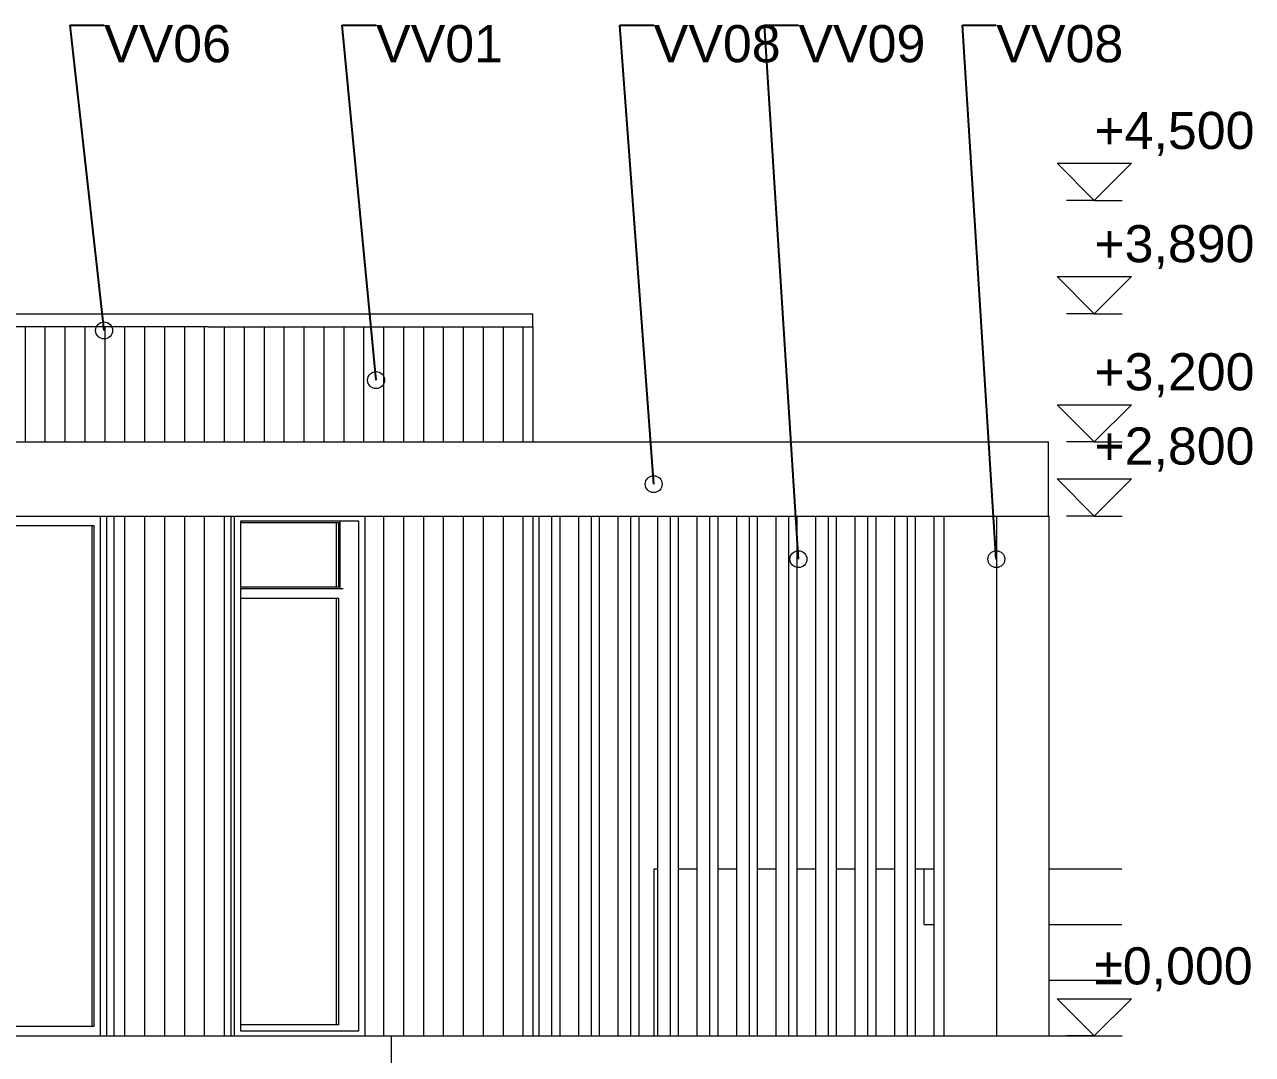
# Model space of a CAD drawing. Header units: millimetres. Extents: x 239748 to 326588, y -19262 to 5561.
# Drawn here: x 319977 to 326588, y -4224 to 1324 of the extents above; entities that cross this region are included whole.
import ezdxf

# ---------------------------------------------------------------- set-up
doc = ezdxf.new("R2010")
doc.units = ezdxf.units.MM
doc.header["$MEASUREMENT"] = 0
for name, color, linetype, lineweight in [('Annotation - Label_Pen_No__1', 7, 'Continuous', 13), ('New_ARCHICAD Windows_Pen_No__1', 7, 'Continuous', 13), ('New_Dimensioning - General_Pen_No__1', 7, 'Continuous', 13), ('New_Shell - Roof_Pen_No__1', 7, 'Continuous', 13), ('New_Structural - Bearing_Pen_No__1', 7, 'Continuous', 13)]:
    doc.layers.add(name, color=color, linetype=linetype, lineweight=lineweight)
doc.layers.add('New_Structural - Bearing', color=7, linetype='Continuous')
doc.styles.add('GENERATED_STYLE_1', font='')
doc.styles.get('GENERATED_STYLE_1').set_extended_font_data('Arial')
doc.dimstyles.new('GENERATED_STYLE__2', dxfattribs={"dimtxt": 0.18, "dimasz": 182.4, "dimexe": 0.18, "dimexo": 0.0625, "dimgap": 0, "dimtad": 0, "dimtih": 1, "dimtoh": 1, "dimdec": 4, "dimzin": 0, "dimdsep": 46, "dimcen": 0.09, "dimadec": 0, "dimazin": 0, "dimtfac": 1, "dimtdec": 4, "dimtmove": 0, "dimatfit": 3, "dimldrblk": 'ARROWHEAD_1', "dimfxl": 0, "dimtolj": 1, "dimtzin": 0, "dimarcsym": 0})

# ---------------------------------------------------------------- blocks, each defined once
blk = doc.blocks.new('ARROWHEAD_1')
at = {"color": 0, "linetype": 'Continuous', "lineweight": 0}
blk.add_line((0, 0), (-1, 0), dxfattribs=at)
blk.add_circle((0, 0), 0.25, dxfattribs=at)

msp = doc.modelspace()

# ---------------------------------------------------------------- hatches: boundary and pattern name
at = {"layer": 'New_Structural - Bearing', "linetype": 'Continuous', "lineweight": 0, "true_color": 0x000000}
h = msp.add_hatch(dxfattribs=at)
h.set_pattern_fill('Plank_Floor_vert_0002', color=18, style=0, pattern_type=2)
h.set_pattern_definition([(90, (128812.58, -4123.63), (-107.21757, 0), [])])
h.paths.add_polyline_path([(319830.2419, -923.6284), (320964.8239, -923.6284), (320964.8239, -303.6284), (319830.2419, -303.6284)])
h = msp.add_hatch(dxfattribs=at)
h.set_pattern_fill('Plank_Floor_vert_0002', color=18, style=0, pattern_type=2)
h.set_pattern_definition([(90, (128812.58, -4123.63), (-107.21757, 0), [])])
h.paths.add_polyline_path([(322697.9395, -303.6284), (320964.8239, -303.6284), (320964.8239, -923.6284), (322697.9395, -923.6284)])
h = msp.add_hatch(dxfattribs=at)
h.set_pattern_fill('Plank_Floor_vert_0002', color=18, style=0, pattern_type=2)
h.set_pattern_definition([(90, (128812.58, -4123.63), (-107.21757, 0), [])])
h.paths.add_polyline_path([(322697.9395, -303.6284), (322697.9395, -923.6284), (322712.7525, -923.6284), (322712.7525, -303.6284)])
h = msp.add_hatch(dxfattribs=at)
h.set_pattern_fill('Plank_Floor_vert_0002', color=18, style=0, pattern_type=2)
h.set_pattern_definition([(90, (840815.41, -4123.63), (-107.742253, 0), [])])
h.paths.add_polyline_path([(320386.0682, -1373.6285), (320386.0681, -4073.6284), (320386.0681, -4123.6284), (320456.9512, -4123.6284), (320456.9512, -1323.6284), (320386.0682, -1323.6284)])
h = msp.add_hatch(dxfattribs=at)
h.set_pattern_fill('Plank_Floor_vert_0002', color=18, style=0, pattern_type=2)
h.set_pattern_definition([(90, (128812.58, -4123.63), (-107.21757, 0), [])])
h.paths.add_polyline_path([(320456.9512, -1323.6284), (320456.9512, -4123.6284), (320964.8239, -4123.6284), (320964.8239, -1323.6284)])
h = msp.add_hatch(dxfattribs=at)
h.set_pattern_fill('Plank_Floor_vert_0002', color=18, style=0, pattern_type=2)
h.set_pattern_definition([(90, (128812.58, -4123.63), (-107.21757, 0), [])])
h.paths.add_polyline_path([(320964.8239, -4123.6284), (321087.7257, -4123.6283), (321087.7257, -1323.6284), (320964.8239, -1323.6284)])
h = msp.add_hatch(dxfattribs=at)
h.set_pattern_fill('Plank_Floor_vert_0002', color=18, style=0, pattern_type=2)
h.set_pattern_definition([(90, (128812.58, -4123.63), (-107.21757, 0), [])])
h.paths.add_polyline_path([(321810.8252, -1323.6284), (321810.8252, -4123.6283), (322697.9395, -4123.6284), (322697.9395, -1323.6284)])
h = msp.add_hatch(dxfattribs=at)
h.set_pattern_fill('Plank_Floor_vert_0002', color=18, style=0, pattern_type=2)
h.set_pattern_definition([(90, (128812.58, -4123.63), (-107.21757, 0), [])])
h.paths.add_polyline_path([(322712.7525, -4123.6284), (322712.7525, -1323.6284), (322697.9395, -1323.6284), (322697.9395, -4123.6284)])

# ---------------------------------------------------------------- linework, layer by layer
at = {"layer": 'New_ARCHICAD Windows_Pen_No__1', "color": 7, "linetype": 'Continuous', "lineweight": 13}
for p, q in [((319830.2419, -1373.6284), (320350.7992, -1373.6284)), ((320340.1668, -4073.6284), (320340.1668, -1373.6284)), ((320350.7992, -1373.6284), (320350.7992, -4073.6284)), ((320386.0682, -1373.6284), (320386.0682, -1323.6284)), ((320386.0682, -4073.6284), (320386.0682, -1373.6284)), ((320456.9512, -1323.6284), (320456.9512, -4123.6284)), ((321087.7257, -1323.6284), (321087.7257, -4123.6284)), ((321105.4465, -1323.6284), (321105.4465, -4123.6284)), ((321140.7154, -4098.6284), (321140.7154, -1348.6284)), ((321140.7154, -1348.6284), (321775.5563, -1348.6284)), ((321140.7154, -1358.6284), (321667.1397, -1358.6284)), ((321656.5073, -1706.1284), (321656.5073, -1358.6284)), ((321667.1397, -1358.6284), (321667.1397, -1706.1284)), ((321674.1935, -1348.6284), (321674.1935, -1716.1284)), ((321775.5563, -1348.6284), (321775.5563, -4098.6284)), ((321810.8252, -4123.6284), (321810.8252, -1323.6284)), ((321667.1397, -1706.1284), (321140.7154, -1706.1284)), ((321691.9143, -1716.1284), (321140.7154, -1716.1284)), ((321140.7154, -1766.1284), (321667.226, -1766.1284)), ((321656.5936, -4063.6284), (321656.5936, -1766.1284)), ((321667.226, -1766.1284), (321667.226, -4063.6284)), ((320350.7992, -4073.6284), (319830.2419, -4073.6284)), ((320386.0682, -4123.6284), (320386.0682, -4073.6284)), ((321667.226, -4063.6284), (321140.7154, -4063.6284)), ((321775.5563, -4098.6284), (321140.7154, -4098.6284))]:
    msp.add_line(p, q, dxfattribs=at)
at = {"layer": 'New_Dimensioning - General_Pen_No__1', "color": 7, "linetype": 'Continuous', "lineweight": 13}
for p, q in [((325736.2935, 376.3715), (325536.2935, 576.3715)), ((325536.2935, 576.3715), (325936.2935, 576.3715)), ((325936.2935, 576.3715), (325736.2935, 376.3715)), ((325736.2935, 376.3715), (325586.2935, 376.3715)), ((325736.2935, 376.3715), (325886.2935, 376.3715)), ((325736.2935, -233.6284), (325536.2935, -33.6284)), ((325536.2935, -33.6284), (325936.2935, -33.6284)), ((325936.2935, -33.6284), (325736.2935, -233.6284)), ((325736.2935, -233.6284), (325586.2935, -233.6284)), ((325736.2935, -233.6284), (325886.2935, -233.6284)), ((325736.2935, -923.6285), (325536.2935, -723.6285)), ((325536.2935, -723.6285), (325936.2935, -723.6285)), ((325936.2935, -723.6285), (325736.2935, -923.6285)), ((325736.2935, -923.6285), (325586.2935, -923.6285)), ((325736.2935, -923.6285), (325886.2935, -923.6285)), ((325736.2935, -1323.6285), (325536.2935, -1123.6285)), ((325536.2935, -1123.6285), (325936.2935, -1123.6285)), ((325936.2935, -1123.6285), (325736.2935, -1323.6285)), ((325736.2935, -1323.6285), (325586.2935, -1323.6285)), ((325736.2935, -1323.6285), (325886.2935, -1323.6285)), ((325736.2935, -4123.6284), (325536.2935, -3923.6284)), ((325536.2935, -3923.6284), (325936.2935, -3923.6284)), ((325736.2935, -4123.6285), (325536.2935, -3923.6285)), ((325536.2935, -3923.6285), (325936.2935, -3923.6285)), ((325736.2935, -4123.6285), (325536.2935, -3923.6285)), ((325536.2935, -3923.6285), (325936.2935, -3923.6285)), ((325936.2935, -3923.6284), (325736.2935, -4123.6284)), ((325936.2935, -3923.6285), (325736.2935, -4123.6285)), ((325936.2935, -3923.6285), (325736.2935, -4123.6285)), ((325736.2935, -4123.6284), (325586.2935, -4123.6284)), ((325736.2935, -4123.6285), (325586.2935, -4123.6285)), ((325736.2935, -4123.6285), (325586.2935, -4123.6285)), ((325736.2935, -4123.6284), (325886.2935, -4123.6284)), ((325736.2935, -4123.6285), (325886.2935, -4123.6285)), ((325736.2935, -4123.6285), (325886.2935, -4123.6285))]:
    msp.add_line(p, q, dxfattribs=at)
at = {"layer": 'New_Shell - Roof_Pen_No__1', "color": 7, "linetype": 'Continuous', "lineweight": 13}
for p, q in [((319830.2419, -233.6284), (322712.7525, -233.6284)), ((322712.7525, -303.6284), (322712.7525, -233.6284)), ((320964.8239, -303.6284), (322712.7525, -303.6284)), ((311436.4212, -923.6284), (325489.2484, -923.6284)), ((325489.2484, -1323.6284), (325489.2484, -923.6284)), ((311436.4212, -1323.6284), (325207.0969, -1323.6284))]:
    msp.add_line(p, q, dxfattribs=at)
at = {"layer": 'New_Structural - Bearing_Pen_No__1', "color": 7, "linetype": 'Continuous', "lineweight": 13}
for p, q in [((320964.8239, -303.6284), (319830.2419, -303.6284)), ((322712.7525, -303.6284), (322712.7525, -923.6284)), ((322712.7525, -1323.6284), (322712.7525, -4123.6284)), ((322747.7666, -4123.6284), (322747.7666, -1323.6284)), ((322816.038, -4123.6284), (322816.038, -1323.6284)), ((322860.2092, -4123.6284), (322860.2092, -1323.6284)), ((322960.4158, -4123.6284), (322960.4158, -1323.6284)), ((323028.6872, -4123.6284), (323028.6872, -1323.6284)), ((323072.8583, -4123.6284), (323072.8583, -1323.6284)), ((323173.0649, -4123.6284), (323173.0649, -1323.6284)), ((323241.3364, -4123.6284), (323241.3364, -1323.6284)), ((323285.5075, -4123.6284), (323285.5075, -1323.6284)), ((323385.7141, -4123.6284), (323385.7141, -1323.6284)), ((323453.9856, -4123.6284), (323453.9856, -1323.6284)), ((323498.1567, -4123.6284), (323498.1567, -1323.6284)), ((323598.3633, -4123.6284), (323598.3633, -1323.6284)), ((323666.6348, -4123.6284), (323666.6348, -1323.6284)), ((323710.8059, -4123.6284), (323710.8059, -1323.6284)), ((323811.0125, -4123.6284), (323811.0125, -1323.6284)), ((323879.284, -4123.6284), (323879.284, -1323.6284)), ((323923.4551, -4123.6284), (323923.4551, -1323.6284)), ((324023.6617, -4123.6284), (324023.6617, -1323.6284)), ((324091.9331, -4123.6284), (324091.9331, -1323.6284)), ((324136.1043, -4123.6284), (324136.1043, -1323.6284)), ((324236.3109, -4123.6284), (324236.3109, -1323.6284)), ((324304.5823, -4123.6284), (324304.5823, -1323.6284)), ((324348.7534, -4123.6284), (324348.7534, -1323.6284)), ((324448.96, -4123.6284), (324448.96, -1323.6284)), ((324517.2315, -4123.6284), (324517.2315, -1323.6284)), ((324561.4026, -4123.6284), (324561.4026, -1323.6284)), ((324661.6092, -4123.6284), (324661.6092, -1323.6284)), ((324729.8807, -4123.6284), (324729.8807, -1323.6284)), ((324774.0518, -4123.6284), (324774.0518, -1323.6284)), ((324874.2584, -4123.6284), (324874.2584, -1323.6284)), ((324927.5545, -4123.6284), (324927.5545, -1323.6284)), ((325207.0969, -1323.6284), (325211.0867, -1323.6284)), ((325211.0867, -1323.6284), (325493.2382, -1323.6284)), ((325211.0867, -4123.6284), (325211.0867, -1323.6284)), ((325493.2382, -4123.6284), (325493.2382, -1323.6284)), ((323366.616, -3223.6284), (323385.7141, -3223.6284)), ((323366.616, -4123.6284), (323366.616, -3223.6284)), ((323498.1567, -3223.6284), (323598.3633, -3223.6284)), ((323710.8059, -3223.6284), (323811.0125, -3223.6284)), ((323923.4551, -3223.6284), (324023.6617, -3223.6284)), ((324136.1043, -3223.6284), (324236.3109, -3223.6284)), ((324348.7534, -3223.6284), (324448.96, -3223.6284)), ((324561.4026, -3223.6284), (324661.6092, -3223.6284)), ((324774.0518, -3223.6284), (324819.7188, -3223.6284)), ((324819.7188, -3223.6284), (324874.2584, -3223.6284)), ((324819.7188, -3523.6284), (324819.7188, -3223.6284)), ((325493.2382, -3223.6284), (325883.6342, -3223.6284)), ((324819.7188, -3523.6284), (324874.2584, -3523.6284)), ((325493.2382, -3523.6284), (325883.6342, -3523.6284)), ((325493.2382, -3823.6284), (325883.6342, -3823.6284)), ((310539.9426, -4123.6284), (321952.8193, -4123.6284)), ((321952.8193, -4123.6284), (325883.6342, -4123.6284)), ((321952.8193, -4323.5013), (321952.8193, -4123.6284))]:
    msp.add_line(p, q, dxfattribs=at)

# ---------------------------------------------------------------- texts
at = {"layer": 'Annotation - Label_Pen_No__1', "color": 7, "linetype": 'Continuous', "lineweight": 13, "char_height": 200, "attachment_point": 1, "style": 'GENERATED_STYLE_1'}
for s, insert in [('\\A1;{\\pql;\\fArial|b0|i0|c0|p34;VV0\\fArial|b0|i0|c0|p34;6}', (320404.9913, 1320.9169)), ('\\A1;{\\pql;\\fArial|b0|i0|c0|p34;VV01}', (321869.4551, 1320.9169)), ('\\A1;{\\pql;\\fArial|b0|i0|c0|p34;VV0\\fArial|b0|i0|c0|p34;8}', (323364.1386, 1320.9169)), ('\\A1;{\\pql;\\fArial|b0|i0|c0|p34;VV0\\fArial|b0|i0|c0|p34;9}', (324143.3108, 1320.9169)), ('\\A1;{\\pql;\\fArial|b0|i0|c0|p34;VV0\\fArial|b0|i0|c0|p34;8}', (325208.7662, 1320.9169))]:
    msp.add_mtext(s, dxfattribs=dict(at, insert=insert))
at = {"layer": 'New_Dimensioning - General_Pen_No__1', "color": 7, "lineweight": 13, "char_height": 200, "attachment_point": 7, "style": 'GENERATED_STYLE_1'}
for s, insert in [('\\A1;{\\pql;\\fArial|b0|i0|c0|p34;+4,500}', (325736.2935, 616.3715)), ('\\A1;{\\pql;\\fArial|b0|i0|c0|p34;+3,890}', (325736.2935, 6.3716)), ('\\A1;{\\pql;\\fArial|b0|i0|c0|p34;+3,200}', (325736.2935, -683.6285)), ('\\A1;{\\pql;\\fArial|b0|i0|c0|p34;+2,800}', (325736.2935, -1083.6285)), ('\\A1;{\\pql;\\fArial|b0|i0|c0|p34;±0,000}', (325736.2935, -3883.6284)), ('\\A1;{\\pql;\\fArial|b0|i0|c0|p34;±0,000}', (325736.2935, -3883.6285)), ('\\A1;{\\pql;\\fArial|b0|i0|c0|p34;±0,000}', (325736.2935, -3883.6285))]:
    msp.add_mtext(s, dxfattribs=dict(at, insert=insert))

# ---------------------------------------------------------------- leaders
at = {"layer": 'Annotation - Label_Pen_No__1', "color": 7, "linetype": 'Continuous', "lineweight": 13, "annotation_type": 0, "has_hookline": 1, "hookline_direction": 0}
for points, text_width in [([(320404.9913, -323.6284), (320222.5913, 1320.9169), (320404.9913, 1320.9169)], 669), ([(321869.4551, -590.9421), (321687.0551, 1320.9169), (321869.4551, 1320.9169)], 630.4), ([(323364.1386, -1151.6533), (323181.7386, 1320.9169), (323364.1386, 1320.9169)], 669.4), ([(324143.3108, -1555.7731), (323960.9108, 1320.9169), (324143.3108, 1320.9169)], 669.4), ([(325208.7662, -1555.7731), (325026.3662, 1320.9169), (325208.7662, 1320.9169)], 669.4)]:
    msp.add_leader(points, dimstyle='GENERATED_STYLE__2', dxfattribs=dict(at, text_width=text_width))

doc.saveas('drawing.dxf')
